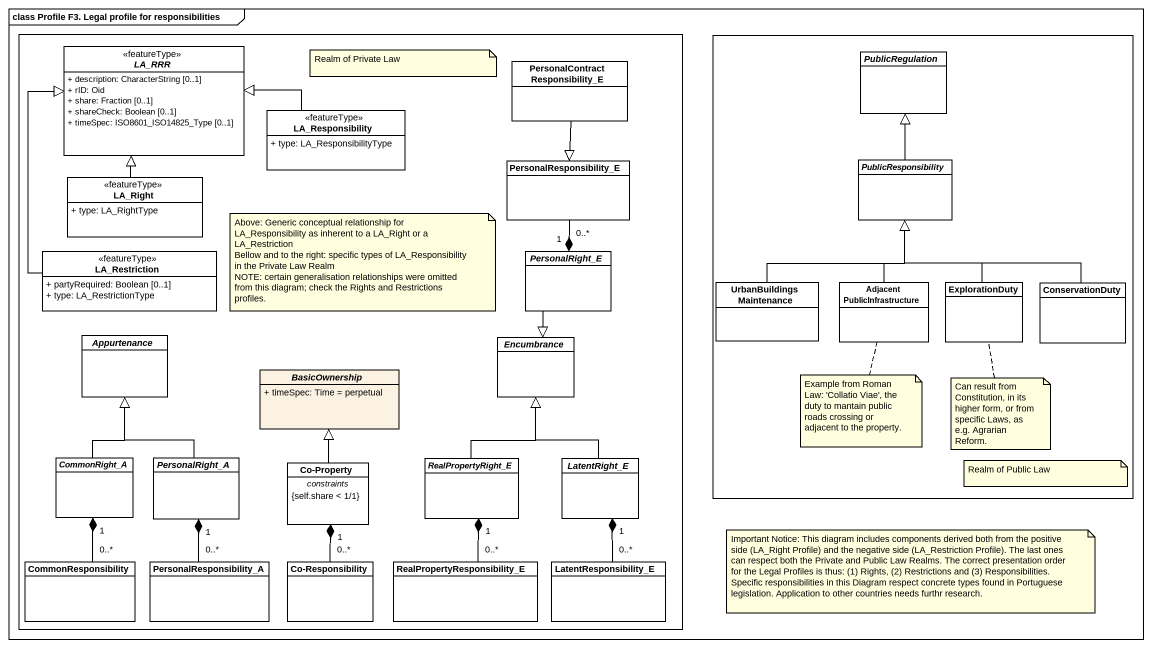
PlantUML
@startuml
mainframe class Profile F3. Legal profile for responsibilities
hide circle
hide empty members
skinparam classAttributeIconSize 0
rectangle " " as rectangle1 {
  abstract class LA_RRR <<featureType>> #FFFFFF {
    + description: CharacterString [0..1]
    + rID: Oid
    + share: Fraction [0..1]
    + shareCheck: Boolean [0..1]
    + timeSpec: ISO8601_ISO14825_Type [0..1]
  }
  class "PersonalContract Responsibility_E" as PersonalContract #FFFFFF
  class LA_Responsibility <<featureType>> #FFFFFF {
    + type: LA_ResponsibilityType
  }
  class LA_Right <<featureType>> #FFFFFF {
    + type: LA_RightType
  }
  class PersonalResponsibility_E #FFFFFF
  class LA_Restriction <<featureType>> #FFFFFF {
    + partyRequired: Boolean [0..1]
    + type: LA_RestrictionType
  }
  abstract class PersonalRight_E #FFFFFF
  abstract class Appurtenance #FFFFFF
  abstract class BasicOwnership #FCF2E3 {
    + timeSpec: Time = perpetual
  }
  abstract class Encumbrance #FFFFFF
  abstract class CommonRight_A #FFFFFF
  abstract class PersonalRight_A #FFFFFF
  class "Co-Property" as Co_Property #FFFFFF {
    -- constraints --
    {self.share < 1/1}
  }
  abstract class RealPropertyRight_E #FFFFFF
  abstract class LatentRight_E #FFFFFF
  class CommonResponsibility #FFFFFF
  class PersonalResponsibility_A #FFFFFF
  class "Co-Responsibility" as Co_Responsibility #FFFFFF
  class RealPropertyResponsibility_E #FFFFFF
  class LatentResponsibility_E #FFFFFF
}
rectangle " " as rectangle2 {
  abstract class PublicRegulation #FFFFFF
  abstract class PublicResponsibility #FFFFFF
  class "UrbanBuildings Maintenance" as UrbanBuildings_Maintenance #FFFFFF
  class "Adjacent PublicInfrastructure" as Adjacent #FFFFFF
  class ExplorationDuty #FFFFFF
  class ConservationDuty #FFFFFF
}
PersonalContract --|> PersonalResponsibility_E
LA_Responsibility -left-|> LA_RRR
LA_Right -up-|> LA_RRR
PersonalResponsibility_E "0..*" --* "1" PersonalRight_E
PublicResponsibility -up-|> PublicRegulation
LA_Restriction -up-|> LA_RRR
PersonalRight_E --|> Encumbrance
UrbanBuildings_Maintenance -up-|> PublicResponsibility
Adjacent -up-|> PublicResponsibility
ExplorationDuty -up-|> PublicResponsibility
ConservationDuty -up-|> PublicResponsibility
CommonRight_A -up-|> Appurtenance
PersonalRight_A -up-|> Appurtenance
Co_Property -up-|> BasicOwnership
RealPropertyRight_E -up-|> Encumbrance
LatentRight_E -up-|> Encumbrance
CommonResponsibility "0..*" -up-* "1" CommonRight_A
PersonalResponsibility_A "0..*" -up-* "1" PersonalRight_A
Co_Responsibility "0..*" -up-* "1" Co_Property
RealPropertyResponsibility_E "0..*" -up-* "1" RealPropertyRight_E
LatentResponsibility_E "0..*" -up-* "1" LatentRight_E
note as N1
  Realm of Private Law
end note
note as N2
  Above: Generic conceptual relationship for LA_Responsibility as inherent to a LA_Right or a LA_Restriction
  Bellow and to the right: specific types of LA_Responsibility in the Private Law Realm
  NOTE: certain generalisation relationships were omitted from this diagram; check the Rights and Restrictions profiles.
end note
note bottom of Adjacent : Example from Roman Law: 'Collatio Viae', the duty to mantain public roads crossing or adjacent to the property.
note bottom of ExplorationDuty : Can result from Constitution, in its higher form, or from specific Laws, as e.g. Agrarian Reform.
note as N5
  Realm of Public Law
end note
note as N6
  Important Notice: This diagram includes components derived both from the positive side (LA_Right Profile) and the negative side (LA_Restriction Profile). The last ones can respect both the Private and Public Law Realms. The correct presentation order for the Legal Profiles is thus: (1) Rights, (2) Restrictions and (3) Responsibilities. Specific responsibilities in this Diagram respect concrete types found in Portuguese legislation. Application to other countries needs furthr research.
end note
@enduml
